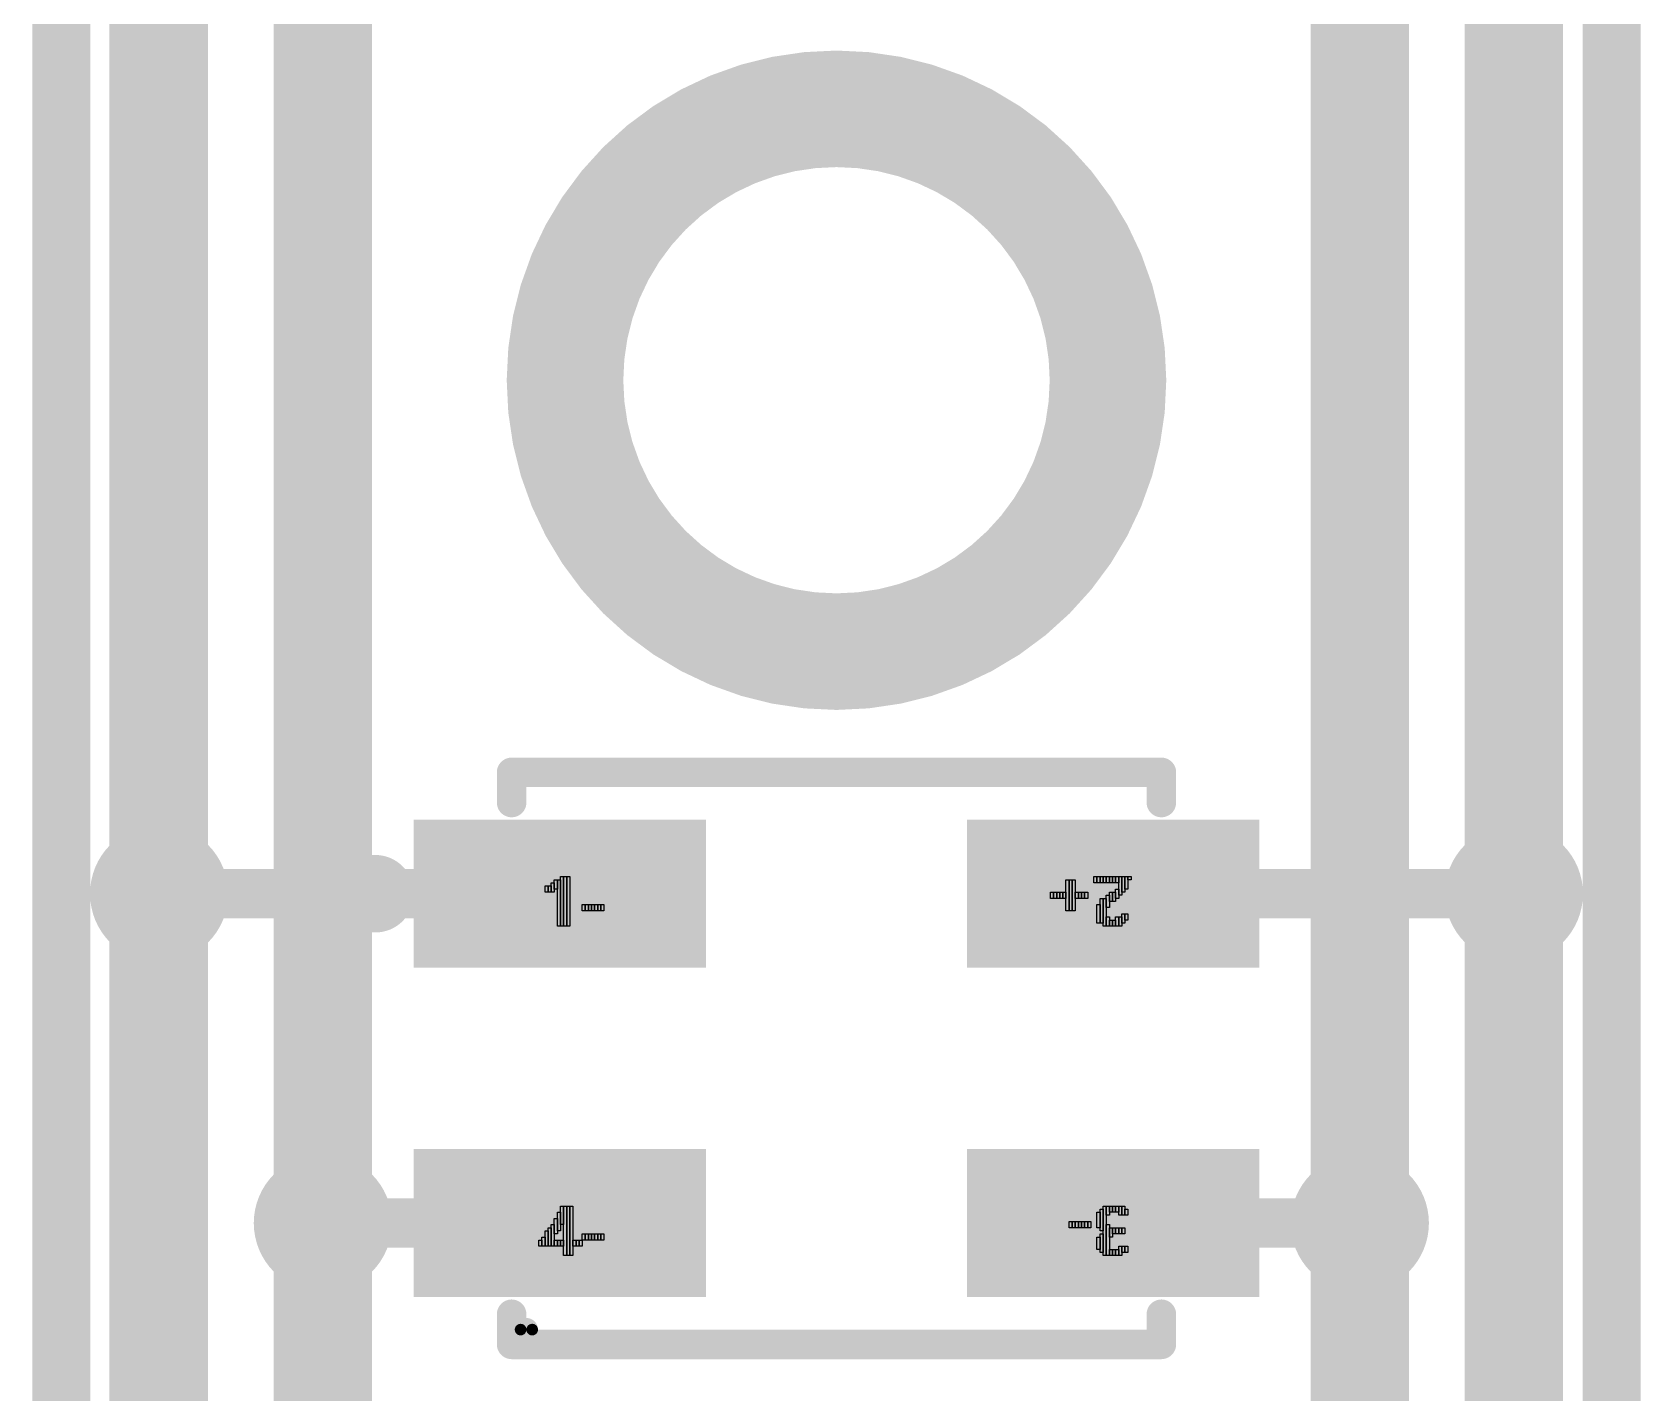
# Model space of a CAD drawing. Header units: millimetres. Extents: x 40.1 to 48.5, y 25.2 to 70.5.
# Drawn here: x 40.25 to 48.55, y 29.97 to 37 of the extents above; entities that cross this region are included whole.
import ezdxf

# ---------------------------------------------------------------- set-up
doc = ezdxf.new("R2010")
doc.units = ezdxf.units.MM
for name, color, linetype in [('BottomLayer', 5, 'Continuous'), ('BottomSolder', 6, 'Continuous'), ('Mechanical1', 6, 'Continuous'), ('Mechanical15', 56, 'Continuous'), ('MidLayer2', 76, 'Continuous'), ('MultiLayer', 9, 'Continuous'), ('TopLayer', 1, 'Continuous'), ('TopOverlay', 2, 'Continuous'), ('TopPaste', 8, 'Continuous'), ('TopSolder', 216, 'Continuous')]:
    doc.layers.add(name, color=color, linetype=linetype)

# ---------------------------------------------------------------- blocks, each defined once
blk = doc.blocks.new('LED_SMD_4P_L3_2_W2_8_P1_70_TL_5')
at = {"layer": 'Mechanical15'}
for p, q in [((-1.456, 0.874), (-1.456, 0.922)), ((-1.456, 0.922), (-1.44, 0.922)), ((-1.44, 0.682), (-1.44, 0.922)), ((-1.44, 0.922), (-1.424, 0.922)), ((-1.44, 0.922), (-1.44, 0.874)), ((-1.424, 0.682), (-1.424, 0.938)), ((-1.424, 0.938), (-1.408, 0.938)), ((-1.424, 0.922), (-1.424, 0.682)), ((-1.408, 0.682), (-1.408, 0.938)), ((-1.408, 0.938), (-1.392, 0.938)), ((-1.408, 0.938), (-1.408, 0.682)), ((-1.392, 0.682), (-1.392, 0.938)), ((-1.392, 0.938), (-1.376, 0.938)), ((-1.392, 0.938), (-1.392, 0.682)), ((-1.376, 0.938), (-1.376, 0.682)), ((1.184, 0.762), (1.184, 0.922)), ((1.184, 0.922), (1.2, 0.922)), ((1.2, 0.762), (1.2, 0.922)), ((1.2, 0.922), (1.216, 0.922)), ((1.2, 0.922), (1.2, 0.762)), ((1.216, 0.762), (1.216, 0.922)), ((1.216, 0.922), (1.232, 0.922)), ((1.216, 0.922), (1.216, 0.762)), ((1.232, 0.922), (1.232, 0.762)), ((1.328, 0.906), (1.328, 0.938)), ((1.328, 0.938), (1.344, 0.938)), ((1.344, 0.906), (1.344, 0.938)), ((1.344, 0.938), (1.36, 0.938)), ((1.344, 0.938), (1.344, 0.906)), ((1.36, 0.906), (1.36, 0.938)), ((1.36, 0.938), (1.376, 0.938)), ((1.36, 0.938), (1.36, 0.906)), ((1.376, 0.906), (1.376, 0.938)), ((1.376, 0.938), (1.392, 0.938)), ((1.376, 0.938), (1.376, 0.906)), ((1.392, 0.906), (1.392, 0.938)), ((1.392, 0.938), (1.408, 0.938)), ((1.392, 0.938), (1.392, 0.906)), ((1.408, 0.906), (1.408, 0.938)), ((1.408, 0.938), (1.424, 0.938)), ((1.408, 0.938), (1.408, 0.906)), ((1.424, 0.906), (1.424, 0.938)), ((1.424, 0.938), (1.44, 0.938)), ((1.424, 0.938), (1.424, 0.906)), ((1.44, 0.906), (1.44, 0.938)), ((1.44, 0.938), (1.456, 0.938)), ((1.44, 0.938), (1.44, 0.906)), ((1.456, 0.842), (1.456, 0.938)), ((1.456, 0.938), (1.472, 0.938)), ((1.456, 0.938), (1.456, 0.906)), ((1.472, 0.858), (1.472, 0.938)), ((1.472, 0.938), (1.488, 0.938)), ((1.472, 0.938), (1.472, 0.842)), ((1.488, 0.874), (1.488, 0.938)), ((1.488, 0.938), (1.504, 0.938)), ((1.488, 0.938), (1.488, 0.858)), ((1.504, 0.922), (1.504, 0.938)), ((1.504, 0.938), (1.52, 0.938)), ((1.504, 0.938), (1.504, 0.874)), ((1.52, 0.922), (1.504, 0.922)), ((1.52, 0.938), (1.52, 0.922)), ((-1.504, 0.858), (-1.504, 0.89)), ((-1.504, 0.89), (-1.488, 0.89)), ((-1.488, 0.858), (-1.504, 0.858)), ((-1.488, 0.858), (-1.488, 0.89)), ((-1.488, 0.89), (-1.472, 0.89)), ((-1.488, 0.89), (-1.488, 0.858)), ((-1.472, 0.858), (-1.488, 0.858)), ((-1.472, 0.858), (-1.472, 0.906)), ((-1.472, 0.906), (-1.456, 0.906)), ((-1.472, 0.89), (-1.472, 0.858)), ((-1.456, 0.858), (-1.472, 0.858)), ((-1.456, 0.906), (-1.456, 0.858)), ((-1.44, 0.874), (-1.456, 0.874)), ((1.104, 0.826), (1.104, 0.858)), ((1.104, 0.858), (1.12, 0.858)), ((1.12, 0.826), (1.12, 0.858)), ((1.12, 0.858), (1.136, 0.858)), ((1.12, 0.858), (1.12, 0.826)), ((1.136, 0.826), (1.136, 0.858)), ((1.136, 0.858), (1.152, 0.858)), ((1.136, 0.858), (1.136, 0.826)), ((1.152, 0.826), (1.152, 0.858)), ((1.152, 0.858), (1.168, 0.858)), ((1.152, 0.858), (1.152, 0.826)), ((1.168, 0.826), (1.168, 0.858)), ((1.168, 0.858), (1.184, 0.858)), ((1.168, 0.858), (1.168, 0.826)), ((1.184, 0.858), (1.184, 0.826)), ((1.232, 0.826), (1.232, 0.858)), ((1.232, 0.858), (1.248, 0.858)), ((1.248, 0.826), (1.248, 0.858)), ((1.248, 0.858), (1.264, 0.858)), ((1.248, 0.858), (1.248, 0.826)), ((1.264, 0.826), (1.264, 0.858)), ((1.264, 0.858), (1.28, 0.858)), ((1.264, 0.858), (1.264, 0.826)), ((1.28, 0.826), (1.28, 0.858)), ((1.28, 0.858), (1.296, 0.858)), ((1.28, 0.858), (1.28, 0.826)), ((1.296, 0.858), (1.296, 0.826)), ((1.344, 0.906), (1.328, 0.906)), ((1.36, 0.906), (1.344, 0.906)), ((1.376, 0.906), (1.36, 0.906)), ((1.392, 0.906), (1.376, 0.906)), ((1.408, 0.906), (1.392, 0.906)), ((1.392, 0.778), (1.392, 0.842)), ((1.392, 0.842), (1.408, 0.842)), ((1.424, 0.906), (1.408, 0.906)), ((1.408, 0.81), (1.408, 0.858)), ((1.408, 0.858), (1.424, 0.858)), ((1.408, 0.842), (1.408, 0.778)), ((1.44, 0.906), (1.424, 0.906)), ((1.424, 0.81), (1.424, 0.858)), ((1.424, 0.858), (1.44, 0.858)), ((1.424, 0.858), (1.424, 0.81)), ((1.456, 0.906), (1.44, 0.906)), ((1.44, 0.826), (1.44, 0.874)), ((1.44, 0.874), (1.456, 0.874)), ((1.44, 0.858), (1.44, 0.81)), ((1.456, 0.874), (1.456, 0.826)), ((1.472, 0.842), (1.456, 0.842)), ((1.488, 0.858), (1.472, 0.858)), ((1.504, 0.874), (1.488, 0.874)), ((-1.312, 0.762), (-1.312, 0.794)), ((-1.312, 0.794), (-1.296, 0.794)), ((-1.296, 0.762), (-1.312, 0.762)), ((-1.296, 0.762), (-1.296, 0.794)), ((-1.296, 0.794), (-1.28, 0.794)), ((-1.296, 0.794), (-1.296, 0.762)), ((-1.28, 0.762), (-1.296, 0.762)), ((-1.28, 0.762), (-1.28, 0.794)), ((-1.28, 0.794), (-1.264, 0.794)), ((-1.28, 0.794), (-1.28, 0.762)), ((-1.264, 0.762), (-1.28, 0.762)), ((-1.264, 0.762), (-1.264, 0.794)), ((-1.264, 0.794), (-1.248, 0.794)), ((-1.264, 0.794), (-1.264, 0.762)), ((-1.248, 0.762), (-1.264, 0.762)), ((-1.248, 0.762), (-1.248, 0.794)), ((-1.248, 0.794), (-1.232, 0.794)), ((-1.248, 0.794), (-1.248, 0.762)), ((-1.232, 0.762), (-1.248, 0.762)), ((-1.232, 0.762), (-1.232, 0.794)), ((-1.232, 0.794), (-1.216, 0.794)), ((-1.232, 0.794), (-1.232, 0.762)), ((-1.216, 0.762), (-1.232, 0.762)), ((-1.216, 0.762), (-1.216, 0.794)), ((-1.216, 0.794), (-1.2, 0.794)), ((-1.216, 0.794), (-1.216, 0.762)), ((-1.2, 0.762), (-1.216, 0.762)), ((-1.2, 0.794), (-1.2, 0.762)), ((1.12, 0.826), (1.104, 0.826)), ((1.136, 0.826), (1.12, 0.826)), ((1.152, 0.826), (1.136, 0.826)), ((1.168, 0.826), (1.152, 0.826)), ((1.184, 0.826), (1.168, 0.826)), ((1.2, 0.762), (1.184, 0.762)), ((1.216, 0.762), (1.2, 0.762)), ((1.232, 0.762), (1.216, 0.762)), ((1.248, 0.826), (1.232, 0.826)), ((1.264, 0.826), (1.248, 0.826)), ((1.28, 0.826), (1.264, 0.826)), ((1.296, 0.826), (1.28, 0.826)), ((1.344, 0.698), (1.344, 0.794)), ((1.344, 0.794), (1.36, 0.794)), ((1.36, 0.698), (1.36, 0.826)), ((1.36, 0.826), (1.376, 0.826)), ((1.36, 0.794), (1.36, 0.698)), ((1.376, 0.682), (1.376, 0.826)), ((1.376, 0.826), (1.392, 0.826)), ((1.376, 0.826), (1.376, 0.698)), ((1.392, 0.826), (1.392, 0.682)), ((1.408, 0.778), (1.392, 0.778)), ((1.424, 0.81), (1.408, 0.81)), ((1.44, 0.81), (1.424, 0.81)), ((1.456, 0.826), (1.44, 0.826)), ((-1.424, 0.682), (-1.44, 0.682)), ((-1.408, 0.682), (-1.424, 0.682)), ((-1.392, 0.682), (-1.408, 0.682)), ((-1.376, 0.682), (-1.392, 0.682)), ((1.36, 0.698), (1.344, 0.698)), ((1.376, 0.698), (1.36, 0.698)), ((1.392, 0.682), (1.376, 0.682)), ((1.392, 0.682), (1.392, 0.73)), ((1.392, 0.73), (1.408, 0.73)), ((1.408, 0.682), (1.392, 0.682)), ((1.408, 0.73), (1.408, 0.682)), ((1.408, 0.682), (1.408, 0.714)), ((1.408, 0.714), (1.424, 0.714)), ((1.424, 0.682), (1.408, 0.682)), ((1.424, 0.682), (1.424, 0.714)), ((1.424, 0.714), (1.44, 0.714)), ((1.424, 0.714), (1.424, 0.682)), ((1.44, 0.682), (1.424, 0.682)), ((1.44, 0.682), (1.44, 0.73)), ((1.44, 0.73), (1.456, 0.73)), ((1.44, 0.714), (1.44, 0.682)), ((1.456, 0.682), (1.44, 0.682)), ((1.456, 0.682), (1.456, 0.73)), ((1.456, 0.73), (1.472, 0.73)), ((1.456, 0.73), (1.456, 0.682)), ((1.472, 0.682), (1.456, 0.682)), ((1.472, 0.698), (1.472, 0.746)), ((1.472, 0.746), (1.488, 0.746)), ((1.472, 0.73), (1.472, 0.682)), ((1.488, 0.698), (1.472, 0.698)), ((1.488, 0.714), (1.488, 0.746)), ((1.488, 0.746), (1.504, 0.746)), ((1.488, 0.746), (1.488, 0.698)), ((1.504, 0.714), (1.488, 0.714)), ((1.504, 0.746), (1.504, 0.714)), ((-1.456, -0.906), (-1.456, -0.826)), ((-1.456, -0.826), (-1.44, -0.826)), ((-1.44, -0.89), (-1.44, -0.794)), ((-1.44, -0.794), (-1.424, -0.794)), ((-1.44, -0.826), (-1.44, -0.906)), ((-1.424, -0.858), (-1.424, -0.762)), ((-1.424, -0.762), (-1.408, -0.762)), ((-1.424, -0.794), (-1.424, -0.89)), ((-1.408, -1.018), (-1.408, -0.762)), ((-1.408, -0.762), (-1.392, -0.762)), ((-1.408, -0.762), (-1.408, -0.858)), ((-1.392, -1.018), (-1.392, -0.762)), ((-1.392, -0.762), (-1.376, -0.762)), ((-1.392, -0.762), (-1.392, -1.018)), ((-1.376, -1.018), (-1.376, -0.762)), ((-1.376, -0.762), (-1.36, -0.762)), ((-1.376, -0.762), (-1.376, -1.018)), ((-1.36, -0.762), (-1.36, -1.018)), ((1.344, -0.874), (1.344, -0.794)), ((1.344, -0.794), (1.36, -0.794)), ((1.36, -0.89), (1.36, -0.778)), ((1.36, -0.778), (1.376, -0.778)), ((1.36, -0.794), (1.36, -0.874)), ((1.376, -1.018), (1.376, -0.762)), ((1.376, -0.762), (1.392, -0.762)), ((1.376, -0.778), (1.376, -0.89)), ((1.392, -0.81), (1.392, -0.762)), ((1.392, -0.762), (1.408, -0.762)), ((1.392, -0.762), (1.392, -1.018)), ((1.408, -0.81), (1.392, -0.81)), ((1.408, -0.794), (1.408, -0.762)), ((1.408, -0.762), (1.424, -0.762)), ((1.408, -0.762), (1.408, -0.81)), ((1.424, -0.794), (1.408, -0.794)), ((1.424, -0.794), (1.424, -0.762)), ((1.424, -0.762), (1.44, -0.762)), ((1.424, -0.762), (1.424, -0.794)), ((1.44, -0.794), (1.424, -0.794)), ((1.44, -0.794), (1.44, -0.762)), ((1.44, -0.762), (1.456, -0.762)), ((1.44, -0.762), (1.44, -0.794)), ((1.456, -0.794), (1.44, -0.794)), ((1.456, -0.81), (1.456, -0.762)), ((1.456, -0.762), (1.472, -0.762)), ((1.456, -0.762), (1.456, -0.794)), ((1.472, -0.81), (1.456, -0.81)), ((1.472, -0.81), (1.472, -0.762)), ((1.472, -0.762), (1.488, -0.762)), ((1.472, -0.762), (1.472, -0.81)), ((1.488, -0.81), (1.472, -0.81)), ((1.488, -0.762), (1.488, -0.81)), ((1.488, -0.81), (1.488, -0.778)), ((1.488, -0.778), (1.504, -0.778)), ((1.504, -0.81), (1.488, -0.81)), ((1.504, -0.778), (1.504, -0.81)), ((-1.504, -0.97), (-1.504, -0.89)), ((-1.504, -0.89), (-1.488, -0.89)), ((-1.488, -0.97), (-1.488, -0.874)), ((-1.488, -0.874), (-1.472, -0.874)), ((-1.488, -0.89), (-1.488, -0.97)), ((-1.472, -0.97), (-1.472, -0.858)), ((-1.472, -0.858), (-1.456, -0.858)), ((-1.472, -0.874), (-1.472, -0.97)), ((-1.456, -0.858), (-1.456, -0.97)), ((-1.44, -0.906), (-1.456, -0.906)), ((-1.424, -0.89), (-1.44, -0.89)), ((-1.408, -0.858), (-1.424, -0.858)), ((-1.312, -0.938), (-1.312, -0.906)), ((-1.312, -0.906), (-1.296, -0.906)), ((-1.296, -0.938), (-1.296, -0.906)), ((-1.296, -0.906), (-1.28, -0.906)), ((-1.296, -0.906), (-1.296, -0.938)), ((-1.28, -0.938), (-1.28, -0.906)), ((-1.28, -0.906), (-1.264, -0.906)), ((-1.28, -0.906), (-1.28, -0.938)), ((-1.264, -0.938), (-1.264, -0.906)), ((-1.264, -0.906), (-1.248, -0.906)), ((-1.264, -0.906), (-1.264, -0.938)), ((-1.248, -0.938), (-1.248, -0.906)), ((-1.248, -0.906), (-1.232, -0.906)), ((-1.248, -0.906), (-1.248, -0.938)), ((-1.232, -0.938), (-1.232, -0.906)), ((-1.232, -0.906), (-1.216, -0.906)), ((-1.232, -0.906), (-1.232, -0.938)), ((-1.216, -0.938), (-1.216, -0.906)), ((-1.216, -0.906), (-1.2, -0.906)), ((-1.216, -0.906), (-1.216, -0.938)), ((-1.2, -0.906), (-1.2, -0.938)), ((1.2, -0.874), (1.2, -0.842)), ((1.2, -0.842), (1.216, -0.842)), ((1.216, -0.874), (1.2, -0.874)), ((1.216, -0.874), (1.216, -0.842)), ((1.216, -0.842), (1.232, -0.842)), ((1.216, -0.842), (1.216, -0.874)), ((1.232, -0.874), (1.216, -0.874)), ((1.232, -0.874), (1.232, -0.842)), ((1.232, -0.842), (1.248, -0.842)), ((1.232, -0.842), (1.232, -0.874)), ((1.248, -0.874), (1.232, -0.874)), ((1.248, -0.874), (1.248, -0.842)), ((1.248, -0.842), (1.264, -0.842)), ((1.248, -0.842), (1.248, -0.874)), ((1.264, -0.874), (1.248, -0.874)), ((1.264, -0.874), (1.264, -0.842)), ((1.264, -0.842), (1.28, -0.842)), ((1.264, -0.842), (1.264, -0.874)), ((1.28, -0.874), (1.264, -0.874)), ((1.28, -0.874), (1.28, -0.842)), ((1.28, -0.842), (1.296, -0.842)), ((1.28, -0.842), (1.28, -0.874)), ((1.296, -0.874), (1.28, -0.874)), ((1.296, -0.874), (1.296, -0.842)), ((1.296, -0.842), (1.312, -0.842)), ((1.296, -0.842), (1.296, -0.874)), ((1.312, -0.874), (1.296, -0.874)), ((1.312, -0.842), (1.312, -0.874)), ((1.36, -0.874), (1.344, -0.874)), ((1.376, -0.89), (1.36, -0.89)), ((1.36, -1.002), (1.36, -0.906)), ((1.36, -0.906), (1.376, -0.906)), ((1.376, -0.906), (1.376, -1.002)), ((1.392, -1.018), (1.392, -0.858)), ((1.392, -0.858), (1.408, -0.858)), ((1.408, -0.858), (1.408, -1.018)), ((1.408, -0.922), (1.408, -0.874)), ((1.408, -0.874), (1.424, -0.874)), ((1.424, -0.906), (1.424, -0.874)), ((1.424, -0.874), (1.44, -0.874)), ((1.424, -0.874), (1.424, -0.922)), ((1.44, -0.906), (1.424, -0.906)), ((1.44, -0.906), (1.44, -0.874)), ((1.44, -0.874), (1.456, -0.874)), ((1.44, -0.874), (1.44, -0.906)), ((1.456, -0.906), (1.44, -0.906)), ((1.456, -0.906), (1.456, -0.874)), ((1.456, -0.874), (1.472, -0.874)), ((1.456, -0.874), (1.456, -0.906)), ((1.472, -0.906), (1.456, -0.906)), ((1.472, -0.906), (1.472, -0.874)), ((1.472, -0.874), (1.488, -0.874)), ((1.472, -0.874), (1.472, -0.906)), ((1.488, -0.906), (1.472, -0.906)), ((1.488, -0.874), (1.488, -0.906)), ((-1.536, -0.97), (-1.536, -0.938)), ((-1.536, -0.938), (-1.52, -0.938)), ((-1.52, -0.97), (-1.536, -0.97)), ((-1.52, -0.97), (-1.52, -0.922)), ((-1.52, -0.922), (-1.504, -0.922)), ((-1.52, -0.938), (-1.52, -0.97)), ((-1.504, -0.97), (-1.52, -0.97)), ((-1.504, -0.922), (-1.504, -0.97)), ((-1.488, -0.97), (-1.504, -0.97)), ((-1.472, -0.97), (-1.488, -0.97)), ((-1.456, -0.97), (-1.472, -0.97)), ((-1.456, -0.97), (-1.456, -0.938)), ((-1.456, -0.938), (-1.44, -0.938)), ((-1.44, -0.97), (-1.456, -0.97)), ((-1.44, -0.97), (-1.44, -0.938)), ((-1.44, -0.938), (-1.424, -0.938)), ((-1.44, -0.938), (-1.44, -0.97)), ((-1.424, -0.97), (-1.44, -0.97)), ((-1.424, -0.97), (-1.424, -0.938)), ((-1.424, -0.938), (-1.408, -0.938)), ((-1.424, -0.938), (-1.424, -0.97)), ((-1.408, -0.97), (-1.424, -0.97)), ((-1.408, -0.938), (-1.408, -0.97)), ((-1.36, -0.97), (-1.36, -0.938)), ((-1.36, -0.938), (-1.344, -0.938)), ((-1.344, -0.97), (-1.36, -0.97)), ((-1.344, -0.97), (-1.344, -0.938)), ((-1.344, -0.938), (-1.328, -0.938)), ((-1.344, -0.938), (-1.344, -0.97)), ((-1.328, -0.97), (-1.344, -0.97)), ((-1.328, -0.97), (-1.328, -0.938)), ((-1.328, -0.938), (-1.312, -0.938)), ((-1.328, -0.938), (-1.328, -0.97)), ((-1.312, -0.97), (-1.328, -0.97)), ((-1.296, -0.938), (-1.312, -0.938)), ((-1.312, -0.938), (-1.312, -0.97)), ((-1.28, -0.938), (-1.296, -0.938)), ((-1.264, -0.938), (-1.28, -0.938)), ((-1.248, -0.938), (-1.264, -0.938)), ((-1.232, -0.938), (-1.248, -0.938)), ((-1.216, -0.938), (-1.232, -0.938)), ((-1.2, -0.938), (-1.216, -0.938)), ((1.344, -0.986), (1.344, -0.922)), ((1.344, -0.922), (1.36, -0.922)), ((1.36, -0.986), (1.344, -0.986)), ((1.36, -0.922), (1.36, -0.986)), ((1.424, -0.922), (1.408, -0.922)), ((1.408, -1.018), (1.408, -0.986)), ((1.408, -0.986), (1.424, -0.986)), ((1.424, -1.018), (1.424, -0.986)), ((1.424, -0.986), (1.44, -0.986)), ((1.424, -0.986), (1.424, -1.018)), ((1.44, -1.018), (1.44, -0.986)), ((1.44, -0.986), (1.456, -0.986)), ((1.44, -0.986), (1.44, -1.018)), ((1.456, -1.018), (1.456, -0.97)), ((1.456, -0.97), (1.472, -0.97)), ((1.456, -0.986), (1.456, -1.018)), ((1.472, -1.002), (1.472, -0.97)), ((1.472, -0.97), (1.488, -0.97)), ((1.472, -0.97), (1.472, -1.018)), ((1.488, -1.002), (1.488, -0.97)), ((1.488, -0.97), (1.504, -0.97)), ((1.488, -0.97), (1.488, -1.002)), ((1.504, -0.97), (1.504, -1.002)), ((-1.392, -1.018), (-1.408, -1.018)), ((-1.376, -1.018), (-1.392, -1.018)), ((-1.36, -1.018), (-1.376, -1.018)), ((1.376, -1.002), (1.36, -1.002)), ((1.392, -1.018), (1.376, -1.018)), ((1.408, -1.018), (1.392, -1.018)), ((1.424, -1.018), (1.408, -1.018)), ((1.44, -1.018), (1.424, -1.018)), ((1.456, -1.018), (1.44, -1.018)), ((1.472, -1.018), (1.456, -1.018)), ((1.488, -1.002), (1.472, -1.002)), ((1.504, -1.002), (1.488, -1.002))]:
    blk.add_line(p, q, dxfattribs=at)
for points, const_width in [([(-1.7997, 0.8498, 1), (-1.9999, 0.8498, 1)], 0.2), ([(-2.0499, 0.8498, 1), (-1.9499, 0.8498, 1)], 0.1), ([(-1.8497, 0.8498, 1), (-1.7497, 0.8498, 1)], 0.1)]:
    blk.add_lwpolyline(points, format="xyb", close=True, dxfattribs=dict(at, const_width=const_width))
at = {"layer": 'MidLayer2'}
for points, const_width in [([(-1.5701, -1.3999, 1), (-1.63, -1.3999, 1)], 0.06), ([(-1.645, -1.3999, 1), (-1.615, -1.3999, 1)], 0.03), ([(-1.5851, -1.3999, 1), (-1.5551, -1.3999, 1)], 0.03)]:
    blk.add_lwpolyline(points, format="xyb", close=True, dxfattribs=dict(at, const_width=const_width))
at = {"layer": 'TopLayer'}
for points, const_width in [([(-1.7538, 1.13), (-1.7538, 0.57)], 0.6525), ([(-1.1013, 1.13), (-1.1013, 0.57)], 0.6525), ([(1.1013, 1.13), (1.1013, 0.57)], 0.6525), ([(1.7538, 1.13), (1.7538, 0.57)], 0.6525), ([(-0.775, 0.99), (-2.08, 0.99)], 0.28), ([(2.08, 0.99), (0.775, 0.99)], 0.28), ([(-0.775, 0.71), (-2.08, 0.71)], 0.28), ([(2.08, 0.71), (0.775, 0.71)], 0.28), ([(-1.7538, -0.57), (-1.7538, -1.13)], 0.6525), ([(-1.1013, -0.57), (-1.1013, -1.13)], 0.6525), ([(1.1013, -0.57), (1.1013, -1.13)], 0.6525), ([(1.7538, -0.57), (1.7538, -1.13)], 0.6525), ([(-0.775, -0.71), (-2.08, -0.71)], 0.28), ([(2.08, -0.71), (0.775, -0.71)], 0.28), ([(-0.775, -0.99), (-2.08, -0.99)], 0.28), ([(2.08, -0.99), (0.775, -0.99)], 0.28)]:
    blk.add_lwpolyline(points, dxfattribs=dict(at, const_width=const_width))
at = {"layer": 'TopLayer', "const_width": 0.28}
for points in [[(-1.5675, 0.85, 1), (-1.2875, 0.85, 1)], [(1.2875, 0.85, 1), (1.5675, 0.85, 1)], [(-1.5675, -0.85, 1), (-1.2875, -0.85, 1)], [(1.2875, -0.85, 1), (1.5675, -0.85, 1)]]:
    blk.add_lwpolyline(points, format="xyb", close=True, dxfattribs=at)
at = {"layer": 'TopOverlay', "const_width": 0.1524}
for points in [[(-1.6762, 1.3205), (-1.6762, 1.4762)], [(-1.6762, 1.4762), (1.6762, 1.4762)], [(1.6762, 1.3205), (1.6762, 1.4762)], [(-1.6762, -1.4762), (-1.6762, -1.3205)], [(1.6762, -1.4762), (1.6762, -1.3205)], [(-1.6762, -1.4762), (1.6762, -1.4762)]]:
    blk.add_lwpolyline(points, dxfattribs=at)
at = {"layer": 'TopOverlay'}
for points, const_width in [([(-1.7143, 1.4762, 1), (-1.6381, 1.4762, 1)], 0.0762), ([(-1.7143, 1.4762, 1), (-1.6381, 1.4762, 1)], 0.0762), ([(1.6381, 1.4762, 1), (1.7143, 1.4762, 1)], 0.0762), ([(1.6381, 1.4762, 1), (1.7143, 1.4762, 1)], 0.0762), ([(-1.7143, 1.3205, 1), (-1.6381, 1.3205, 1)], 0.0762), ([(1.6381, 1.3205, 1), (1.7143, 1.3205, 1)], 0.0762), ([(-2.2798, 0.8498, 1), (-2.4799, 0.8498, 1)], 0.2), ([(-2.5299, 0.8498, 1), (-2.4299, 0.8498, 1)], 0.1), ([(-2.3298, 0.8498, 1), (-2.2298, 0.8498, 1)], 0.1), ([(-1.7143, -1.3205, 1), (-1.6381, -1.3205, 1)], 0.0762), ([(1.6381, -1.3205, 1), (1.7143, -1.3205, 1)], 0.0762), ([(-1.7143, -1.4762, 1), (-1.6381, -1.4762, 1)], 0.0762), ([(-1.7143, -1.4762, 1), (-1.6381, -1.4762, 1)], 0.0762), ([(1.6381, -1.4762, 1), (1.7143, -1.4762, 1)], 0.0762), ([(1.6381, -1.4762, 1), (1.7143, -1.4762, 1)], 0.0762)]:
    blk.add_lwpolyline(points, format="xyb", close=True, dxfattribs=dict(at, const_width=const_width))
at = {"layer": 'TopPaste'}
for points, const_width in [([(-1.7538, 1.13), (-1.7538, 0.57)], 0.6525), ([(-1.1013, 1.13), (-1.1013, 0.57)], 0.6525), ([(1.1013, 1.13), (1.1013, 0.57)], 0.6525), ([(1.7538, 1.13), (1.7538, 0.57)], 0.6525), ([(-0.775, 0.99), (-2.08, 0.99)], 0.28), ([(2.08, 0.99), (0.775, 0.99)], 0.28), ([(-0.775, 0.71), (-2.08, 0.71)], 0.28), ([(2.08, 0.71), (0.775, 0.71)], 0.28), ([(-1.7538, -0.57), (-1.7538, -1.13)], 0.6525), ([(-1.1013, -0.57), (-1.1013, -1.13)], 0.6525), ([(1.1013, -0.57), (1.1013, -1.13)], 0.6525), ([(1.7538, -0.57), (1.7538, -1.13)], 0.6525), ([(-0.775, -0.71), (-2.08, -0.71)], 0.28), ([(2.08, -0.71), (0.775, -0.71)], 0.28), ([(-0.775, -0.99), (-2.08, -0.99)], 0.28), ([(2.08, -0.99), (0.775, -0.99)], 0.28)]:
    blk.add_lwpolyline(points, dxfattribs=dict(at, const_width=const_width))
at = {"layer": 'TopPaste', "const_width": 0.28}
for points in [[(-1.5675, 0.85, 1), (-1.2875, 0.85, 1)], [(1.2875, 0.85, 1), (1.5675, 0.85, 1)], [(-1.5675, -0.85, 1), (-1.2875, -0.85, 1)], [(1.2875, -0.85, 1), (1.5675, -0.85, 1)]]:
    blk.add_lwpolyline(points, format="xyb", close=True, dxfattribs=at)
at = {"layer": 'TopSolder'}
for points, const_width in [([(-1.8046, 1.2316), (-1.8046, 0.4684)], 0.7541), ([(-1.0505, 1.2316), (-1.0505, 0.4684)], 0.7541), ([(1.0505, 1.2316), (1.0505, 0.4684)], 0.7541), ([(1.8046, 1.2316), (1.8046, 0.4684)], 0.7541), ([(-0.6734, 1.0408), (-2.1816, 1.0408)], 0.3816), ([(2.1816, 1.0408), (0.6734, 1.0408)], 0.3816), ([(-0.6734, 0.6592), (-2.1816, 0.6592)], 0.3816), ([(2.1816, 0.6592), (0.6734, 0.6592)], 0.3816), ([(-1.8046, -0.4684), (-1.8046, -1.2316)], 0.7541), ([(-1.0505, -0.4684), (-1.0505, -1.2316)], 0.7541), ([(1.0505, -0.4684), (1.0505, -1.2316)], 0.7541), ([(1.8046, -0.4684), (1.8046, -1.2316)], 0.7541), ([(-0.6734, -0.6592), (-2.1816, -0.6592)], 0.3816), ([(2.1816, -0.6592), (0.6734, -0.6592)], 0.3816), ([(-0.6734, -1.0408), (-2.1816, -1.0408)], 0.3816), ([(2.1816, -1.0408), (0.6734, -1.0408)], 0.3816)]:
    blk.add_lwpolyline(points, dxfattribs=dict(at, const_width=const_width))
at = {"layer": 'TopSolder', "const_width": 0.3816}
for points in [[(-1.6183, 0.85, 1), (-1.2367, 0.85, 1)], [(1.2367, 0.85, 1), (1.6183, 0.85, 1)], [(-1.6183, -0.85, 1), (-1.2367, -0.85, 1)], [(1.2367, -0.85, 1), (1.6183, -0.85, 1)]]:
    blk.add_lwpolyline(points, format="xyb", close=True, dxfattribs=at)

msp = doc.modelspace()

# ---------------------------------------------------------------- linework, layer by layer
at = {"layer": 'BottomLayer', "const_width": 0.508}
for points in [[(40.9025, 28.9525), (40.9025, 40.375)], [(47.895, 32.55), (47.895, 39.55)], [(41.75, 30.85), (41.75, 37.85)], [(47.1, 30.85), (47.1, 37.85)], [(47.895, 28.95), (47.895, 32.55)], [(41.75, 27.25), (41.75, 30.85)], [(47.1, 27.25), (47.1, 30.85)]]:
    msp.add_lwpolyline(points, dxfattribs=at)
at = {"layer": 'BottomLayer'}
for points, const_width in [([(43.05, 35.2, 1), (45.75, 35.2, 1)], 0.5), ([(40.7013, 32.55, 1), (41.1087, 32.55, 1)], 0.1026), ([(47.6913, 32.55, 1), (48.0987, 32.55, 1)], 0.1026), ([(47.768, 32.55, 1), (48.022, 32.55, 1)], 0.254), ([(47.768, 32.55, 1), (48.022, 32.55, 1)], 0.254), ([(41.5463, 30.85, 1), (41.9537, 30.85, 1)], 0.1026), ([(41.623, 30.85, 1), (41.877, 30.85, 1)], 0.254), ([(41.623, 30.85, 1), (41.877, 30.85, 1)], 0.254), ([(46.8963, 30.85, 1), (47.3037, 30.85, 1)], 0.1026), ([(46.973, 30.85, 1), (47.227, 30.85, 1)], 0.254), ([(46.973, 30.85, 1), (47.227, 30.85, 1)], 0.254)]:
    msp.add_lwpolyline(points, format="xyb", close=True, dxfattribs=dict(at, const_width=const_width))
at = {"layer": 'BottomSolder'}
for points, const_width in [([(42.9992, 35.2, 1), (45.8008, 35.2, 1)], 0.6016), ([(40.6505, 32.55, 1), (41.1595, 32.55, 1)], 0.2042), ([(47.6405, 32.55, 1), (48.1495, 32.55, 1)], 0.2042), ([(41.4955, 30.85, 1), (42.0045, 30.85, 1)], 0.2042), ([(46.8455, 30.85, 1), (47.3545, 30.85, 1)], 0.2042)]:
    msp.add_lwpolyline(points, format="xyb", close=True, dxfattribs=dict(at, const_width=const_width))
at = {"layer": 'Mechanical1', "const_width": 0.3}
for points in [[(40.4, 26.4), (40.4, 69.4)], [(48.4, 26.4), (48.4, 69.4)]]:
    msp.add_lwpolyline(points, dxfattribs=at)
at = {"layer": 'MidLayer2'}
for points, const_width in [([(43.05, 35.2, 1), (45.75, 35.2, 1)], 0.5), ([(40.7013, 32.55, 1), (41.1087, 32.55, 1)], 0.1026), ([(47.6913, 32.55, 1), (48.0987, 32.55, 1)], 0.1026), ([(41.5463, 30.85, 1), (41.9537, 30.85, 1)], 0.1026), ([(46.8963, 30.85, 1), (47.3037, 30.85, 1)], 0.1026)]:
    msp.add_lwpolyline(points, format="xyb", close=True, dxfattribs=dict(at, const_width=const_width))
at = {"layer": 'MultiLayer'}
for points, const_width in [([(43.05, 35.2, 1), (45.75, 35.2, 1)], 0.5), ([(40.7013, 32.55, 1), (41.1087, 32.55, 1)], 0.1026), ([(47.6913, 32.55, 1), (48.0987, 32.55, 1)], 0.1026), ([(41.5463, 30.85, 1), (41.9537, 30.85, 1)], 0.1026), ([(46.8963, 30.85, 1), (47.3037, 30.85, 1)], 0.1026)]:
    msp.add_lwpolyline(points, format="xyb", close=True, dxfattribs=dict(at, const_width=const_width))
at = {"layer": 'TopLayer'}
for points, const_width in [([(43.05, 35.2, 1), (45.75, 35.2, 1)], 0.5), ([(40.7013, 32.55, 1), (41.1087, 32.55, 1)], 0.1026), ([(47.6913, 32.55, 1), (48.0987, 32.55, 1)], 0.1026), ([(40.8415, 32.55, 1), (40.9685, 32.55, 1)], 0.127), ([(42.909, 32.55, 1), (43.036, 32.55, 1)], 0.127), ([(45.764, 32.55, 1), (45.891, 32.55, 1)], 0.127), ([(47.8315, 32.55, 1), (47.9585, 32.55, 1)], 0.127), ([(41.5463, 30.85, 1), (41.9537, 30.85, 1)], 0.1026), ([(46.8963, 30.85, 1), (47.3037, 30.85, 1)], 0.1026), ([(41.6865, 30.85, 1), (41.8135, 30.85, 1)], 0.127), ([(42.909, 30.85, 1), (43.036, 30.85, 1)], 0.127), ([(45.764, 30.85, 1), (45.891, 30.85, 1)], 0.127), ([(47.0365, 30.85, 1), (47.1635, 30.85, 1)], 0.127)]:
    msp.add_lwpolyline(points, format="xyb", close=True, dxfattribs=dict(at, const_width=const_width))
at = {"layer": 'TopLayer', "const_width": 0.254}
for points in [[(40.905, 32.55), (42.9725, 32.55)], [(45.8275, 32.55), (47.895, 32.55)], [(41.75, 30.85), (42.9725, 30.85)], [(45.8275, 30.85), (47.1, 30.85)]]:
    msp.add_lwpolyline(points, dxfattribs=at)
at = {"layer": 'TopSolder'}
for points, const_width in [([(42.9992, 35.2, 1), (45.8008, 35.2, 1)], 0.6016), ([(40.6505, 32.55, 1), (41.1595, 32.55, 1)], 0.2042), ([(47.6405, 32.55, 1), (48.1495, 32.55, 1)], 0.2042), ([(41.4955, 30.85, 1), (42.0045, 30.85, 1)], 0.2042), ([(46.8455, 30.85, 1), (47.3545, 30.85, 1)], 0.2042)]:
    msp.add_lwpolyline(points, format="xyb", close=True, dxfattribs=dict(at, const_width=const_width))

# ---------------------------------------------------------------- block references
at = {"rotation": 360}
msp.add_blockref('LED_SMD_4P_L3_2_W2_8_P1_70_TL_5', (44.4, 31.7), dxfattribs=at)

doc.saveas('drawing.dxf')
